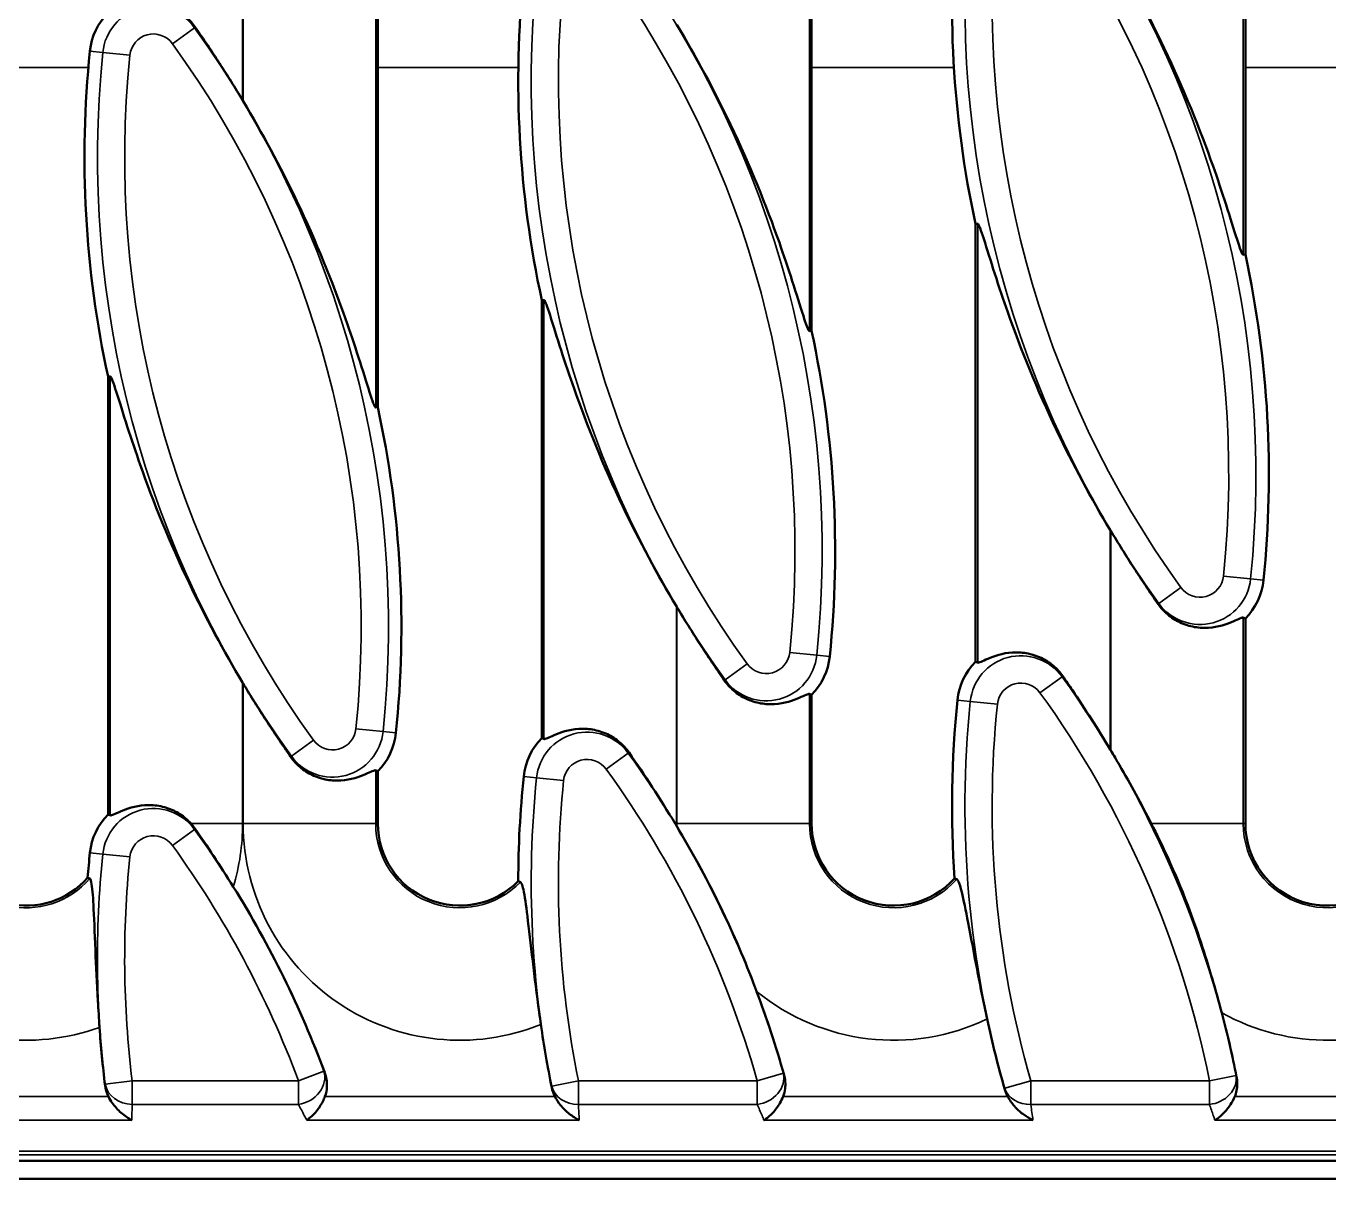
# Model space of a CAD drawing. Header units: millimetres. Extents: x 0 to 1485, y 0 to 1050.
# Drawn here: x 1182.1 to 1253.6, y 504.8 to 568 of the extents above; entities that cross this region are included whole.
import ezdxf

# ---------------------------------------------------------------- set-up
doc = ezdxf.new("R2010")
doc.units = ezdxf.units.MM
doc.header["$LTSCALE"] = 2.5
doc.layers.add('Sichtbar (ISO)', color=7, linetype='Continuous', lineweight=50)
doc.layers.add('Sichtbar schmal (ISO)', color=7, linetype='Continuous', lineweight=35)

msp = doc.modelspace()

# ---------------------------------------------------------------- linework, layer by layer
at = {"layer": 'Sichtbar (ISO)'}
for p, q in [((1248.979, 579.515), (1248.979, 555.488)), ((1225.17, 575.325), (1225.17, 551.297)), ((1201.36, 571.134), (1201.36, 547.107)), ((1234.17, 557.173), (1234.287, 557.185)), ((1234.17, 533.145), (1234.17, 557.173)), ((1248.979, 555.488), (1248.862, 555.475)), ((1210.36, 552.982), (1210.477, 552.995)), ((1210.36, 528.955), (1210.36, 552.982)), ((1225.17, 551.297), (1225.053, 551.284)), ((1186.551, 548.792), (1186.668, 548.804)), ((1186.551, 524.764), (1186.551, 548.792)), ((1201.36, 547.107), (1201.243, 547.094)), ((1248.979, 535.515), (1248.979, 524.259)), ((1225.17, 531.325), (1225.17, 524.259)), ((1201.36, 527.134), (1201.36, 524.259)), ((920.646, 505.759), (1419.646, 505.759)), ((1420.146, 504.759), (420.146, 504.759))]:
    msp.add_line(p, q, dxfattribs=at)
for centre, radius, start, end in [((1289.698, 569.225), 56.821, 174.12505, 192.24573), ((1265.889, 565.034), 56.821, 174.12505, 192.24573), ((1189.038, 566.302), 3.5, 135.28608, 174.12505), ((1242.079, 560.844), 56.821, 174.12505, 192.24573), ((1145.832, 535.054), 56.122, 30.93272, 30.99477), ((1193.451, 543.435), 56.821, 354.12505, 12.24573), ((1169.641, 539.245), 56.821, 354.12505, 12.24573), ((1145.832, 535.054), 56.821, 354.12505, 12.24573), ((1289.698, 569.225), 56.122, 210.93272, 210.99477), ((1246.492, 537.978), 3.5, 315.28608, 354.12505), ((1265.889, 565.034), 56.122, 210.93272, 210.99477), ((1222.682, 533.787), 3.5, 315.28608, 354.12505), ((1236.657, 530.683), 3.5, 135.28608, 174.12505), ((1242.079, 560.844), 56.122, 210.93272, 210.99477), ((1289.698, 525.225), 56.821, 174.12505, 184.01128), ((1198.873, 529.597), 3.5, 315.28608, 354.12505), ((1212.847, 526.492), 3.5, 135.28608, 174.12505), ((1193.451, 499.435), 56.122, 30.93272, 30.99477), ((1265.889, 521.034), 56.821, 174.12505, 179.9317), ((1189.038, 522.302), 3.5, 135.28608, 174.12505), ((1205.86, 524.259), 4.5, 180, 315.45553), ((1229.67, 524.259), 4.5, 180, 318.04154), ((1253.479, 524.259), 4.5, 180, 325.94175), ((1169.641, 495.245), 56.122, 30.93038, 30.99583), ((1182.051, 524.259), 4.5, 194.85071, 318.71186), ((1242.079, 516.844), 56.821, 174.12505, 175.51282), ((1145.832, 491.054), 56.122, 20.37612, 32.00197), ((1169.641, 495.245), 56.122, 15.75182, 20.66164), ((1289.698, 525.225), 56.122, 192.02047, 196.10142), ((1193.451, 499.435), 56.122, 11.23074, 14.91353), ((1242.079, 516.844), 56.122, 183.8509, 187.11826), ((1265.889, 521.034), 56.122, 187.98898, 191.57369)]:
    msp.add_arc(centre, radius, start, end, dxfattribs=at)
for points, knots in [([(1248.862, 555.475), (1248.849, 555.474), (1248.831, 555.494), (1248.786, 555.577), (1248.759, 555.641), (1248.669, 555.877), (1248.596, 556.095), (1248.354, 556.847), (1248.147, 557.524), (1247.693, 558.93), (1247.447, 559.662), (1246.498, 562.349), (1245.591, 564.594), (1243.631, 568.697), (1242.62, 570.565), (1241.59, 572.284)], [0.001445, 0.001445, 0.001445, 0.001445, 0.046776, 0.046776, 0.093551, 0.093551, 0.187102, 0.187102, 0.417891, 0.417891, 0.64868, 0.64868, 1.339149, 1.339149, 1.926999, 1.926999, 1.926999, 1.926999]), ([(1191.341, 567.967), (1191.199, 568.171), (1191.025, 568.365), (1190.616, 568.715), (1190.378, 568.864), (1189.896, 569.094), (1189.61, 569.182), (1189.063, 569.277), (1188.802, 569.285), (1188.03, 569.24), (1187.559, 569.072), (1186.921, 568.79), (1186.733, 568.688), (1186.668, 568.716)], [3.7738978, 3.7738978, 3.7738978, 3.7738978, 3.8486369, 3.8486369, 3.9329934, 3.9329934, 4.0314686, 4.0314686, 4.1299438, 4.1299438, 4.3729414, 4.3729414, 4.5970062, 4.5970062, 4.5970062, 4.5970062]), ([(1193.94, 563.955), (1193.523, 564.648), (1193.098, 565.328), (1192.249, 566.637), (1191.8, 567.306), (1191.341, 567.967)], [5.6696828, 5.6696828, 5.6696828, 5.6696828, 5.9076607, 5.9076607, 6.1399115, 6.1399115, 6.1399115, 6.1399115]), ([(1225.053, 551.284), (1225.04, 551.283), (1225.022, 551.304), (1224.977, 551.387), (1224.949, 551.451), (1224.859, 551.687), (1224.787, 551.905), (1224.545, 552.657), (1224.337, 553.333), (1223.884, 554.739), (1223.638, 555.472), (1222.688, 558.158), (1221.782, 560.404), (1219.821, 564.506), (1218.811, 566.374), (1217.781, 568.093)], [0.001445, 0.001445, 0.001445, 0.001445, 0.046776, 0.046776, 0.093551, 0.093551, 0.187102, 0.187102, 0.417891, 0.417891, 0.64868, 0.64868, 1.339149, 1.339149, 1.926999, 1.926999, 1.926999, 1.926999]), ([(1201.243, 547.094), (1201.23, 547.093), (1201.212, 547.113), (1201.167, 547.196), (1201.14, 547.26), (1201.049, 547.496), (1200.977, 547.714), (1200.735, 548.466), (1200.528, 549.143), (1200.074, 550.549), (1199.828, 551.282), (1198.879, 553.968), (1197.972, 556.213), (1196.012, 560.316), (1195.001, 562.184), (1193.971, 563.903)], [0.001445, 0.001445, 0.001445, 0.001445, 0.046776, 0.046776, 0.093551, 0.093551, 0.187102, 0.187102, 0.417891, 0.417891, 0.64868, 0.64868, 1.339149, 1.339149, 1.926999, 1.926999, 1.926999, 1.926999]), ([(1234.287, 557.185), (1234.3, 557.187), (1234.318, 557.166), (1234.363, 557.083), (1234.39, 557.019), (1234.48, 556.783), (1234.552, 556.565), (1234.795, 555.813), (1235.002, 555.136), (1235.455, 553.73), (1235.702, 552.998), (1236.651, 550.311), (1237.558, 548.066), (1239.518, 543.964), (1240.529, 542.096), (1241.559, 540.377)], [0.001445, 0.001445, 0.001445, 0.001445, 0.046776, 0.046776, 0.093551, 0.093551, 0.187102, 0.187102, 0.417891, 0.417891, 0.64868, 0.64868, 1.339149, 1.339149, 1.926999, 1.926999, 1.926999, 1.926999]), ([(1210.477, 552.995), (1210.49, 552.996), (1210.508, 552.976), (1210.553, 552.892), (1210.58, 552.829), (1210.671, 552.593), (1210.743, 552.375), (1210.985, 551.623), (1211.193, 550.946), (1211.646, 549.54), (1211.892, 548.807), (1212.842, 546.121), (1213.748, 543.876), (1215.708, 539.773), (1216.719, 537.905), (1217.749, 536.186)], [0.001445, 0.001445, 0.001445, 0.001445, 0.046776, 0.046776, 0.093551, 0.093551, 0.187102, 0.187102, 0.417891, 0.417891, 0.64868, 0.64868, 1.339149, 1.339149, 1.926999, 1.926999, 1.926999, 1.926999]), ([(1186.668, 548.804), (1186.681, 548.806), (1186.699, 548.785), (1186.744, 548.702), (1186.771, 548.638), (1186.861, 548.402), (1186.933, 548.184), (1187.176, 547.432), (1187.383, 546.755), (1187.836, 545.349), (1188.083, 544.617), (1189.032, 541.93), (1189.939, 539.685), (1191.899, 535.583), (1192.91, 533.715), (1193.94, 531.996)], [0.001445, 0.001445, 0.001445, 0.001445, 0.046776, 0.046776, 0.093551, 0.093551, 0.187102, 0.187102, 0.417891, 0.417891, 0.64868, 0.64868, 1.339149, 1.339149, 1.926999, 1.926999, 1.926999, 1.926999]), ([(1241.59, 540.325), (1242.007, 539.631), (1242.432, 538.951), (1243.281, 537.642), (1243.73, 536.974), (1244.189, 536.312)], [5.6696828, 5.6696828, 5.6696828, 5.6696828, 5.9076607, 5.9076607, 6.1399115, 6.1399115, 6.1399115, 6.1399115]), ([(1217.781, 536.134), (1218.197, 535.441), (1218.622, 534.761), (1219.471, 533.452), (1219.92, 532.783), (1220.38, 532.122)], [5.6696828, 5.6696828, 5.6696828, 5.6696828, 5.9076607, 5.9076607, 6.1399115, 6.1399115, 6.1399115, 6.1399115]), ([(1244.189, 536.312), (1244.33, 536.109), (1244.505, 535.915), (1244.914, 535.564), (1245.152, 535.416), (1245.634, 535.186), (1245.919, 535.097), (1246.467, 535.002), (1246.728, 534.994), (1247.5, 535.04), (1247.971, 535.208), (1248.608, 535.489), (1248.797, 535.591), (1248.862, 535.564)], [3.7738978, 3.7738978, 3.7738978, 3.7738978, 3.8486369, 3.8486369, 3.9329934, 3.9329934, 4.0314686, 4.0314686, 4.1299438, 4.1299438, 4.3729414, 4.3729414, 4.5970062, 4.5970062, 4.5970062, 4.5970062]), ([(1238.96, 532.348), (1238.818, 532.551), (1238.644, 532.746), (1238.235, 533.096), (1237.997, 533.245), (1237.515, 533.475), (1237.229, 533.563), (1236.682, 533.658), (1236.421, 533.666), (1235.649, 533.621), (1235.178, 533.453), (1234.54, 533.171), (1234.352, 533.069), (1234.287, 533.097)], [3.7738978, 3.7738978, 3.7738978, 3.7738978, 3.8486369, 3.8486369, 3.9329934, 3.9329934, 4.0314686, 4.0314686, 4.1299438, 4.1299438, 4.3729414, 4.3729414, 4.5970062, 4.5970062, 4.5970062, 4.5970062]), ([(1220.38, 532.122), (1220.521, 531.918), (1220.696, 531.724), (1221.104, 531.374), (1221.342, 531.225), (1221.825, 530.995), (1222.11, 530.907), (1222.657, 530.812), (1222.918, 530.804), (1223.69, 530.849), (1224.162, 531.017), (1224.799, 531.298), (1224.987, 531.401), (1225.053, 531.373)], [3.7738978, 3.7738978, 3.7738978, 3.7738978, 3.8486369, 3.8486369, 3.9329934, 3.9329934, 4.0314686, 4.0314686, 4.1299438, 4.1299438, 4.3729414, 4.3729414, 4.5970062, 4.5970062, 4.5970062, 4.5970062]), ([(1241.559, 528.336), (1240.882, 529.463), (1240.183, 530.551), (1239.313, 531.837), (1239.138, 532.092), (1238.96, 532.348)], [1.5311168, 1.5311168, 1.5311168, 1.5311168, 1.911009, 1.911009, 2.0033074, 2.0033074, 2.0033074, 2.0033074]), ([(1193.971, 531.944), (1194.387, 531.25), (1194.813, 530.57), (1195.662, 529.261), (1196.111, 528.593), (1196.57, 527.931)], [5.6696828, 5.6696828, 5.6696828, 5.6696828, 5.9076607, 5.9076607, 6.1399115, 6.1399115, 6.1399115, 6.1399115]), ([(1215.15, 528.158), (1215.009, 528.361), (1214.834, 528.555), (1214.426, 528.906), (1214.188, 529.054), (1213.705, 529.284), (1213.42, 529.373), (1212.873, 529.468), (1212.611, 529.475), (1211.839, 529.43), (1211.368, 529.262), (1210.731, 528.981), (1210.542, 528.879), (1210.477, 528.906)], [3.7738978, 3.7738978, 3.7738978, 3.7738978, 3.8486369, 3.8486369, 3.9329934, 3.9329934, 4.0314686, 4.0314686, 4.1299438, 4.1299438, 4.3729414, 4.3729414, 4.5970062, 4.5970062, 4.5970062, 4.5970062]), ([(1196.57, 527.931), (1196.711, 527.728), (1196.886, 527.534), (1197.295, 527.183), (1197.532, 527.035), (1198.015, 526.805), (1198.3, 526.716), (1198.847, 526.621), (1199.109, 526.614), (1199.881, 526.659), (1200.352, 526.827), (1200.989, 527.108), (1201.178, 527.21), (1201.243, 527.183)], [3.7738978, 3.7738978, 3.7738978, 3.7738978, 3.8486369, 3.8486369, 3.9329934, 3.9329934, 4.0314686, 4.0314686, 4.1299438, 4.1299438, 4.3729414, 4.3729414, 4.5970062, 4.5970062, 4.5970062, 4.5970062]), ([(1243.818, 524.259), (1243.264, 525.348), (1242.677, 526.424), (1241.911, 527.744), (1241.751, 528.015), (1241.59, 528.284)], [1.0842167, 1.0842167, 1.0842167, 1.0842167, 1.4316707, 1.4316707, 1.5221303, 1.5221303, 1.5221303, 1.5221303]), ([(1191.11, 524.259), (1191.023, 524.355), (1190.93, 524.446), (1190.616, 524.715), (1190.378, 524.864), (1189.896, 525.094), (1189.61, 525.182), (1189.063, 525.277), (1188.802, 525.285), (1188.03, 525.24), (1187.559, 525.072), (1186.921, 524.79), (1186.733, 524.688), (1186.668, 524.716)], [3.8106928, 3.8106928, 3.8106928, 3.8106928, 3.8486369, 3.8486369, 3.9329934, 3.9329934, 4.0314686, 4.0314686, 4.1299438, 4.1299438, 4.3729414, 4.3729414, 4.5970062, 4.5970062, 4.5970062, 4.5970062]), ([(1247.682, 513.879), (1247.51, 514.524), (1247.337, 515.141), (1246.759, 517.116), (1246.332, 518.425), (1245.063, 521.757), (1244.398, 523.117), (1243.818, 524.259)], [-0.7613779, -0.7613779, -0.7613779, -0.7613779, -0.6525751, -0.6525751, -0.3882603, -0.3882603, 0, 0, 0, 0]), ([(1222.153, 515.047), (1222.117, 515.143), (1222.08, 515.239), (1221.524, 516.694), (1220.943, 518.102), (1219.328, 521.426), (1218.561, 522.791), (1217.782, 524.091)], [-0.9498672, -0.9498672, -0.9498672, -0.9498672, -0.9185656, -0.9185656, -0.4682444, -0.4682444, -0.0143971, -0.0143971, -0.0143971, -0.0143971]), ([(1185.545, 521.242), (1185.56, 521.236), (1185.573, 521.22), (1185.602, 521.162), (1185.617, 521.113), (1185.686, 520.791), (1185.72, 520.304), (1185.782, 519.166), (1185.814, 518.323), (1185.894, 516.444), (1185.938, 515.502), (1186.022, 514.042), (1186.052, 513.558), (1186.084, 513.075)], [-1.334604, -1.334604, -1.334604, -1.334604, -1.283403, -1.283403, -1.216084, -1.216084, -0.941622, -0.941622, -0.589756, -0.589756, -0.290373, -0.290373, -0.144289, -0.144289, -0.144289, -0.144289]), ([(1209.184, 521.055), (1209.207, 521.045), (1209.229, 521.016), (1209.285, 520.895), (1209.317, 520.782), (1209.421, 520.299), (1209.493, 519.782), (1209.657, 518.476), (1209.752, 517.633), (1209.968, 515.829), (1210.087, 514.881), (1210.249, 513.684), (1210.28, 513.459), (1210.312, 513.235)], [-1.351817, -1.351817, -1.351817, -1.351817, -1.273004, -1.273004, -1.158051, -1.158051, -0.893248, -0.893248, -0.584214, -0.584214, -0.289153, -0.289153, -0.220892, -0.220892, -0.220892, -0.220892]), ([(1233.136, 521.209), (1233.15, 521.205), (1233.164, 521.193), (1233.194, 521.155), (1233.211, 521.127), (1233.285, 520.97), (1233.347, 520.763), (1233.514, 520.083), (1233.63, 519.505), (1233.909, 518.058), (1234.07, 517.192), (1234.423, 515.388), (1234.609, 514.466), (1234.807, 513.537)], [-1.455921, -1.455921, -1.455921, -1.455921, -1.406192, -1.406192, -1.3509, -1.3509, -1.166398, -1.166398, -0.88306, -0.88306, -0.580454, -0.580454, -0.295552, -0.295552, -0.295552, -0.295552]), ([(1198.441, 510.595), (1198.533, 510.349), (1198.578, 510.085), (1198.561, 509.639), (1198.525, 509.456), (1198.459, 509.284)], [0, 0, 0, 0, 0.0787906, 0.0787906, 0.1344124, 0.1344124, 0.1344124, 0.1344124]), ([(1223.655, 510.48), (1223.725, 510.232), (1223.749, 509.97), (1223.7, 509.567), (1223.663, 509.422), (1223.608, 509.284)], [0, 0, 0, 0, 0.0774176, 0.0774176, 0.1222544, 0.1222544, 0.1222544, 0.1222544]), ([(1248.497, 510.366), (1248.547, 510.116), (1248.55, 509.857), (1248.477, 509.497), (1248.444, 509.388), (1248.4, 509.284)], [0, 0, 0, 0, 0.0763778, 0.0763778, 0.1104961, 0.1104961, 0.1104961, 0.1104961]), ([(1186.57, 509.284), (1186.565, 509.294), (1186.561, 509.303), (1186.471, 509.494), (1186.415, 509.69), (1186.39, 509.889)], [0.16446665, 0.16446665, 0.16446665, 0.16446665, 0.16762712, 0.16762712, 0.22766396, 0.22766396, 0.22766396, 0.22766396]), ([(1187.857, 507.985), (1187.855, 507.986), (1187.853, 507.987), (1187.654, 508.088), (1187.455, 508.223), (1187.093, 508.542), (1186.924, 508.726), (1186.702, 509.043), (1186.631, 509.161), (1186.57, 509.284)], [-0.0007643, -0.0007643, -0.0007643, -0.0007643, 0, 0, 0.0839687, 0.0839687, 0.1618309, 0.1618309, 0.2033468, 0.2033468, 0.2033468, 0.2033468]), ([(1198.459, 509.284), (1198.424, 509.193), (1198.384, 509.103), (1198.24, 508.82), (1198.122, 508.64), (1197.827, 508.275), (1197.642, 508.107), (1197.457, 507.987), (1197.456, 507.986), (1197.454, 507.985)], [0.119735, 0.119735, 0.119735, 0.119735, 0.1491524, 0.1491524, 0.2160004, 0.2160004, 0.305117, 0.305117, 0.3057984, 0.3057984, 0.3057984, 0.3057984]), ([(1212.418, 507.985), (1212.416, 507.986), (1212.414, 507.987), (1212.228, 508.077), (1212.043, 508.195), (1211.698, 508.473), (1211.535, 508.633), (1211.273, 508.958), (1211.166, 509.116), (1211.08, 509.284)], [-0.0007797, -0.0007797, -0.0007797, -0.0007797, 0, 0, 0.0767823, 0.0767823, 0.1493241, 0.1493241, 0.2065298, 0.2065298, 0.2065298, 0.2065298]), ([(1223.608, 509.284), (1223.558, 509.16), (1223.499, 509.04), (1223.317, 508.725), (1223.183, 508.545), (1222.888, 508.225), (1222.724, 508.089), (1222.56, 507.987), (1222.559, 507.986), (1222.557, 507.985)], [0.109622, 0.109622, 0.109622, 0.109622, 0.1498493, 0.1498493, 0.2206198, 0.2206198, 0.2974342, 0.2974342, 0.2981259, 0.2981259, 0.2981259, 0.2981259]), ([(1237.323, 507.985), (1237.321, 507.986), (1237.319, 507.987), (1237.15, 508.066), (1236.98, 508.167), (1236.661, 508.401), (1236.507, 508.535), (1236.221, 508.84), (1236.086, 509.014), (1235.96, 509.23), (1235.945, 509.257), (1235.931, 509.284)], [-0.0007968, -0.0007968, -0.0007968, -0.0007968, 0, 0, 0.0688061, 0.0688061, 0.1345371, 0.1345371, 0.2007554, 0.2007554, 0.2100856, 0.2100856, 0.2100856, 0.2100856]), ([(1248.4, 509.284), (1248.334, 509.126), (1248.252, 508.975), (1248.042, 508.651), (1247.906, 508.487), (1247.618, 508.2), (1247.463, 508.079), (1247.308, 507.987), (1247.306, 507.986), (1247.304, 507.985)], [0.0996969, 0.0996969, 0.0996969, 0.0996969, 0.151074, 0.151074, 0.2189604, 0.2189604, 0.2899759, 0.2899759, 0.2906776, 0.2906776, 0.2906776, 0.2906776])]:
    msp.add_open_spline(points, degree=3, knots=knots, dxfattribs=at)
for points, degree in [([(1248.862, 535.564), (1248.92, 535.539), (1248.979, 535.515)], 2), ([(1234.287, 533.097), (1234.229, 533.121), (1234.17, 533.145)], 2), ([(1225.053, 531.373), (1225.111, 531.349), (1225.17, 531.325)], 2), ([(1210.477, 528.906), (1210.419, 528.93), (1210.36, 528.955)], 2), ([(1217.681, 524.259), (1216.858, 525.623), (1215.999, 526.936), (1215.15, 528.158)], 3), ([(1201.243, 527.183), (1201.301, 527.158), (1201.36, 527.134)], 2), ([(1186.668, 524.716), (1186.61, 524.74), (1186.551, 524.764)], 2), ([(1191.34, 523.967), (1191.27, 524.069), (1191.192, 524.167), (1191.11, 524.259)], 3), ([(1217.749, 524.146), (1217.726, 524.184), (1217.703, 524.222), (1217.681, 524.259)], 3), ([(1193.424, 520.796), (1192.686, 521.977), (1191.969, 523.061), (1191.34, 523.967)], 3), ([(1185.432, 521.289), (1185.47, 521.273), (1185.508, 521.258), (1185.545, 521.242)], 3), ([(1209.067, 521.102), (1209.106, 521.086), (1209.145, 521.07), (1209.184, 521.055)], 3), ([(1233.016, 521.25), (1233.056, 521.236), (1233.096, 521.223), (1233.136, 521.209)], 3), ([(1211.08, 509.284), (1211.001, 509.439), (1210.943, 509.604), (1210.908, 509.775)], 3), ([(1235.931, 509.284), (1235.867, 509.404), (1235.816, 509.53), (1235.778, 509.66)], 3)]:
    msp.add_open_spline(points, degree=degree, dxfattribs=at)
at = {"layer": 'Sichtbar schmal (ISO)'}
for p, q in [((1248.862, 579.564), (1248.862, 555.475)), ((1193.94, 575.996), (1193.94, 563.955)), ((1193.971, 563.903), (1193.971, 575.944)), ((1225.053, 575.373), (1225.053, 551.284)), ((1201.243, 571.183), (1201.243, 547.094)), ((1190.087, 567.06), (1191.297, 567.936)), ((1191.341, 567.967), (1191.297, 567.936)), ((1185.556, 566.66), (1186.264, 566.587)), ((1187.75, 566.434), (1186.264, 566.587)), ((1185.471, 565.759), (1177.551, 565.759)), ((1209.072, 565.759), (1201.36, 565.759)), ((1232.983, 565.759), (1225.17, 565.759)), ((1257.205, 565.759), (1248.979, 565.759)), ((1234.287, 533.097), (1234.287, 557.185)), ((1210.477, 528.906), (1210.477, 552.995)), ((1186.668, 524.716), (1186.668, 548.804)), ((1241.559, 540.377), (1241.559, 528.336)), ((1241.59, 528.284), (1241.59, 540.325)), ((1249.266, 537.692), (1247.78, 537.845)), ((1245.443, 537.219), (1244.232, 536.343)), ((1249.974, 537.619), (1249.266, 537.692)), ((1217.749, 536.186), (1217.749, 524.259)), ((1217.781, 524.259), (1217.781, 536.134)), ((1244.189, 536.312), (1244.232, 536.343)), ((1248.862, 535.564), (1248.862, 524.259)), ((1225.456, 533.502), (1223.97, 533.655)), ((1221.634, 533.029), (1220.423, 532.153)), ((1226.164, 533.429), (1225.456, 533.502)), ((1220.38, 532.122), (1220.423, 532.153)), ((1237.706, 531.441), (1238.916, 532.317)), ((1238.96, 532.348), (1238.916, 532.317)), ((1193.94, 531.996), (1193.94, 524.259)), ((1193.971, 524.259), (1193.971, 531.944)), ((1225.053, 531.373), (1225.053, 524.259)), ((1233.175, 531.041), (1233.883, 530.968)), ((1235.369, 530.815), (1233.883, 530.968)), ((1201.647, 529.311), (1200.16, 529.464)), ((1202.355, 529.238), (1201.647, 529.311)), ((1197.824, 528.838), (1196.613, 527.962)), ((1196.57, 527.931), (1196.613, 527.962)), ((1213.896, 527.251), (1215.107, 528.126)), ((1215.15, 528.158), (1215.107, 528.126)), ((1201.243, 527.183), (1201.243, 524.259)), ((1209.366, 526.851), (1210.073, 526.778)), ((1211.56, 526.625), (1210.073, 526.778)), ((1193.94, 524.259), (1191.11, 524.259)), ((1193.971, 524.259), (1201.243, 524.259)), ((1201.243, 524.259), (1201.36, 524.259)), ((1217.749, 524.259), (1217.681, 524.259)), ((1217.781, 524.259), (1225.053, 524.259)), ((1225.053, 524.259), (1225.17, 524.259)), ((1243.818, 524.259), (1248.862, 524.259)), ((1248.862, 524.259), (1248.979, 524.259)), ((1190.087, 523.06), (1191.297, 523.936)), ((1191.34, 523.967), (1191.297, 523.936)), ((1185.556, 522.66), (1186.264, 522.587)), ((1187.75, 522.434), (1186.264, 522.587)), ((1198.4, 510.673), (1197, 510.15)), ((1187.875, 510.15), (1186.392, 509.967)), ((1187.875, 510.15), (1197, 510.15)), ((1187.875, 510.15), (1187.875, 508.851)), ((1197, 508.851), (1197, 510.15)), ((1212.368, 510.15), (1210.904, 509.852)), ((1212.368, 510.15), (1222.184, 510.15)), ((1212.368, 510.15), (1212.368, 508.851)), ((1223.621, 510.558), (1222.184, 510.15)), ((1222.184, 508.851), (1222.184, 510.15)), ((1237.204, 510.15), (1235.768, 509.738)), ((1237.204, 510.15), (1247.005, 510.15)), ((1237.204, 510.15), (1237.204, 508.851)), ((1248.47, 510.443), (1247.005, 510.15)), ((1247.005, 508.851), (1247.005, 510.15)), ((1172.925, 509.284), (1186.57, 509.284)), ((1198.459, 509.284), (1211.08, 509.284)), ((1235.931, 509.284), (1223.608, 509.284)), ((1261.143, 509.284), (1248.4, 509.284)), ((1197, 508.851), (1187.875, 508.851)), ((1222.184, 508.851), (1212.368, 508.851)), ((1247.005, 508.851), (1237.204, 508.851)), ((1171.968, 507.985), (1187.857, 507.985)), ((1212.418, 507.985), (1197.454, 507.985)), ((1237.323, 507.985), (1222.557, 507.985)), ((1262.596, 507.985), (1247.304, 507.985)), ((1419.646, 506.275), (920.646, 506.275)), ((1419.646, 506.08), (920.646, 506.08))]:
    msp.add_line(p, q, dxfattribs=at)
for centre, radius, start, end in [((1193.451, 543.435), 56.11, 354.12505, 35.87495), ((1193.451, 543.435), 54.616, 354.12505, 35.87495), ((1289.698, 569.225), 56.11, 174.12505, 215.87495), ((1289.698, 569.225), 54.616, 174.12505, 215.87495), ((1169.641, 539.245), 56.11, 354.12505, 35.87495), ((1265.889, 565.034), 56.11, 174.12505, 215.87495), ((1169.641, 539.245), 54.616, 354.12505, 35.87495), ((1265.889, 565.034), 54.616, 174.12505, 215.87495), ((1189.038, 566.302), 2.789, 35.87495, 174.12505), ((1145.832, 535.054), 56.11, 354.12505, 35.87495), ((1189.038, 566.302), 1.294, 35.87495, 174.12505), ((1242.079, 560.844), 56.11, 174.12505, 215.87495), ((1242.079, 560.844), 54.616, 174.12505, 215.87495), ((1145.832, 535.054), 54.616, 354.12505, 35.87495), ((1246.492, 537.978), 1.294, 215.87495, 354.12505), ((1246.492, 537.978), 2.789, 215.87495, 354.12505), ((1222.682, 533.787), 1.294, 215.87495, 354.12505), ((1222.682, 533.787), 2.789, 215.87495, 354.12505), ((1236.657, 530.683), 2.789, 35.87495, 174.12505), ((1193.451, 499.435), 56.11, 11.31386, 35.87495), ((1236.657, 530.683), 1.294, 35.87495, 174.12505), ((1193.451, 499.435), 54.616, 11.31386, 35.87495), ((1289.698, 525.225), 56.11, 174.12505, 196.02249), ((1289.698, 525.225), 54.616, 174.12505, 196.02249), ((1198.873, 529.597), 2.789, 215.87495, 354.12505), ((1198.873, 529.597), 1.294, 215.87495, 354.12505), ((1212.847, 526.492), 2.789, 35.87495, 174.12505), ((1169.641, 495.245), 56.11, 15.8375, 35.87495), ((1212.847, 526.492), 1.294, 35.87495, 174.12505), ((1169.641, 495.245), 54.616, 15.8375, 35.87495), ((1265.889, 521.034), 56.11, 174.12505, 191.49534), ((1265.889, 521.034), 54.616, 174.12505, 191.49534), ((1189.038, 522.302), 2.789, 35.87495, 174.12505), ((1182.051, 524.259), 11.889, 180, 289.83309), ((1182.051, 524.259), 11.889, 343.06698, 0), ((1205.86, 524.259), 11.889, 180, 291.98945), ((1205.86, 524.259), 4.617, 180, 316.05225), ((1205.86, 524.259), 11.889, 359.45751, 0), ((1229.67, 524.259), 11.889, 180, 180.80744), ((1229.67, 524.259), 4.617, 180, 318.66052), ((1253.479, 524.259), 4.617, 180, 326.49946), ((1189.038, 522.302), 1.294, 35.87495, 174.12505), ((1145.832, 491.054), 56.11, 20.46507, 35.87495), ((1182.051, 524.259), 4.617, 194.0682, 319.19752), ((1145.832, 491.054), 54.616, 20.46507, 35.87495), ((1242.079, 516.844), 56.11, 174.12505, 187.03997), ((1242.079, 516.844), 54.616, 174.12505, 187.03997), ((1229.67, 524.259), 11.889, 230.78458, 295.6026), ((1253.479, 524.259), 11.889, 240.81514, 300.63081)]:
    msp.add_arc(centre, radius, start, end, dxfattribs=at)
for centre, major_axis, ratio, start_param, end_param in [((1197, 510.15), (1.323, 0.708), 0.836617, 4.291587, 6.123401), ((1187.875, 510.15), (-1.499, 0.044), 0.865933, 0.17515, 1.59607), ((1222.184, 510.15), (1.372, 0.605), 0.845693, 4.355273, 6.119136), ((1247.005, 510.15), (1.414, 0.501), 0.852726, 4.418746, 6.115551), ((1212.368, 510.15), (-1.498, -0.073), 0.865768, 0.175049, 1.528632), ((1237.204, 510.15), (-1.488, -0.193), 0.864215, 0.174108, 1.459335)]:
    msp.add_ellipse(centre, major_axis=major_axis, ratio=ratio, start_param=start_param, end_param=end_param, dxfattribs=at)
for points in [[(1198.4, 510.673), (1198.414, 510.647), (1198.428, 510.621), (1198.441, 510.595)], [(1223.621, 510.558), (1223.632, 510.532), (1223.644, 510.506), (1223.655, 510.48)], [(1248.47, 510.443), (1248.479, 510.417), (1248.488, 510.392), (1248.497, 510.366)]]:
    msp.add_open_spline(points, degree=3, dxfattribs=at)
for points, knots in [([(1186.39, 509.889), (1186.391, 509.91), (1186.391, 509.931), (1186.392, 509.957), (1186.392, 509.962), (1186.392, 509.967)], [-1.54264704, -1.54264704, -1.54264704, -1.54264704, -1.541546943, -1.541546943, -1.541270649, -1.541270649, -1.541270649, -1.541270649]), ([(1210.908, 509.775), (1210.907, 509.793), (1210.906, 509.811), (1210.905, 509.837), (1210.905, 509.845), (1210.904, 509.852)], [1.520141986, 1.520141986, 1.520141986, 1.520141986, 1.521118801, 1.521118801, 1.521536039, 1.521536039, 1.521536039, 1.521536039]), ([(1235.778, 509.66), (1235.776, 509.676), (1235.774, 509.691), (1235.771, 509.717), (1235.769, 509.727), (1235.768, 509.738)], [1.439093146, 1.439093146, 1.439093146, 1.439093146, 1.439936335, 1.439936335, 1.440514531, 1.440514531, 1.440514531, 1.440514531]), ([(1187.875, 508.851), (1187.875, 508.846), (1187.875, 508.841), (1187.866, 508.552), (1187.86, 508.269), (1187.857, 507.985)], [1.54127065, 1.54127065, 1.54127065, 1.54127065, 1.54154694, 1.54154694, 1.55706026, 1.55706026, 1.55706026, 1.55706026]), ([(1197.454, 507.985), (1197.41, 508.072), (1197.365, 508.158), (1197.32, 508.244), (1197.215, 508.447), (1197.108, 508.649), (1197, 508.851)], [-1.09140289, -1.09140289, -1.09140289, -1.09140289, -1.08643687, -1.08643687, -1.08643687, -1.07474774, -1.07474774, -1.07474774, -1.07474774]), ([(1212.368, 508.851), (1212.369, 508.844), (1212.369, 508.836), (1212.383, 508.547), (1212.399, 508.266), (1212.418, 507.985)], [-1.52153604, -1.52153604, -1.52153604, -1.52153604, -1.5211188, -1.5211188, -1.50553464, -1.50553464, -1.50553464, -1.50553464]), ([(1222.557, 507.985), (1222.522, 508.069), (1222.486, 508.154), (1222.45, 508.238), (1222.362, 508.443), (1222.274, 508.647), (1222.184, 508.851)], [-1.16721832, -1.16721832, -1.16721832, -1.16721832, -1.16248831, -1.16248831, -1.16248831, -1.1509844, -1.1509844, -1.1509844, -1.1509844]), ([(1237.204, 508.851), (1237.205, 508.841), (1237.207, 508.831), (1237.244, 508.542), (1237.283, 508.263), (1237.323, 507.985)], [-1.44051453, -1.44051453, -1.44051453, -1.44051453, -1.43993634, -1.43993634, -1.4241893, -1.4241893, -1.4241893, -1.4241893]), ([(1247.304, 507.985), (1247.277, 508.068), (1247.249, 508.15), (1247.22, 508.233), (1247.15, 508.439), (1247.078, 508.645), (1247.005, 508.851)], [-1.24228514, -1.24228514, -1.24228514, -1.24228514, -1.23773508, -1.23773508, -1.23773508, -1.22634584, -1.22634584, -1.22634584, -1.22634584])]:
    msp.add_open_spline(points, degree=3, knots=knots, dxfattribs=at)

doc.saveas('drawing.dxf')
